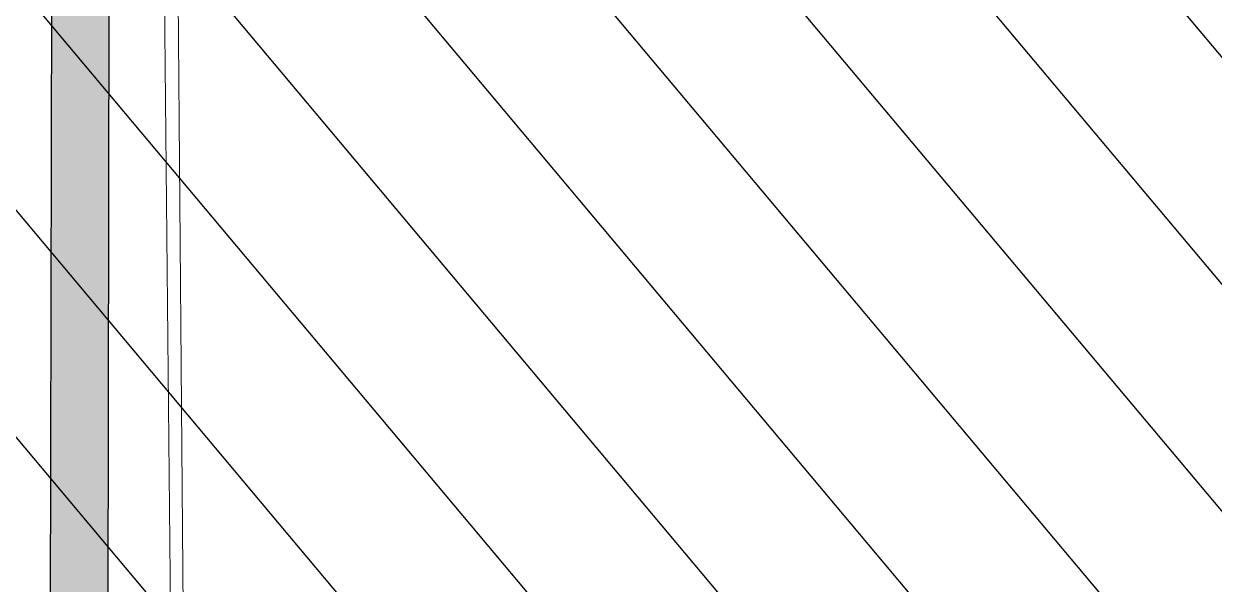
# Model space of a CAD drawing. Extents: x -28 to 131, y -33 to 63.
# Drawn here: x 56.5 to 61.67, y 13.08 to 15.52 of the extents above; entities that cross this region are included whole.
import ezdxf

# ---------------------------------------------------------------- set-up
doc = ezdxf.new("R2010")
doc.units = 0
doc.header["$LTSCALE"] = 10
doc.layers.add('arq-hatch existente', color=1, linetype='Continuous')
doc.layers.add('arq-proyeccion edificios anexos', color=8, linetype='Continuous')

# ---------------------------------------------------------------- blocks, each defined once
blk = doc.blocks.new('Torre Sur Sótano')
h = blk.add_hatch(color=256)
h.paths.add_polyline_path([(-13.6696, -27.8974), (-13.4196, -27.8979), (-13.4089, -22.4948), (-13.6589, -22.4943)])
h.paths.add_polyline_path([(-13.4208, -28.4979), (-13.6708, -28.4974), (-13.6736, -29.9362), (-13.4234, -29.833)])
h.paths.add_polyline_path([(-13.6815, -33.9005), (-13.4315, -33.901), (-13.4236, -29.9293), (-13.6738, -30.0325)])
at = {"lineweight": 0}
for p, q in [((-13.1984, -22.1855), (-13.0735, -34.595)), ((-13.0289, -34.6426), (-13.1345, -22.3079))]:
    blk.add_line(p, q, dxfattribs=at)
for p, q in [((-13.6696, -27.8974), (-13.6585, -22.2543)), ((-13.4196, -27.8979), (-13.4085, -22.2548))]:
    blk.add_line(p, q)

msp = doc.modelspace()

# ---------------------------------------------------------------- hatches: boundary and pattern name
at = {"layer": 'arq-hatch existente'}
h = msp.add_hatch(dxfattribs=at)
h.set_pattern_fill('LINE', color=1, scale=0.2, angle=130, style=0)
edge = h.paths.add_edge_path()
edge.add_arc((70.2908, 40.6163), 1.35, 358.033, 538.033)
edge.add_line((68.9416, 40.6626), (68.7889, 36.2169))
edge.add_line((68.7889, 36.2169), (71.4874, 36.126))
edge.add_line((71.4874, 36.126), (71.64, 40.5699))
h.paths.add_polyline_path([(70.4304, 40.3113), (70.1306, 40.3216), (70.1409, 40.6214), (70.4407, 40.6111)], flags=16)
h.paths.add_polyline_path([(56.635, 36.4267), (56.6349, 25.8398), (58.195, 25.8398), (58.195, 20.0498), (56.08, 20.055), (56.075, 18.23), (56.075, 17.4), (56.275, 17.4), (56.275, 16.85), (56.085, 16.85), (56.085, 9.4), (56.275, 9.4), (56.275, 8.85), (56.085, 8.85), (56.085, 1.25), (56.0857, 1.25), (56.085, 5.6721), (80.6855, 4.9885), (80.4984, 35.6218), (79.0759, 35.6618), (77.0499, 35.6689), (77.0432, 35.4759), (70.5721, 35.6981), (70.5809, 35.9536)])

# ---------------------------------------------------------------- block references
at = {"layer": 'arq-proyeccion edificios anexos'}
msp.add_blockref('Torre Sur Sótano', (70.2805, 40.3164), dxfattribs=at)

doc.saveas('drawing.dxf')
